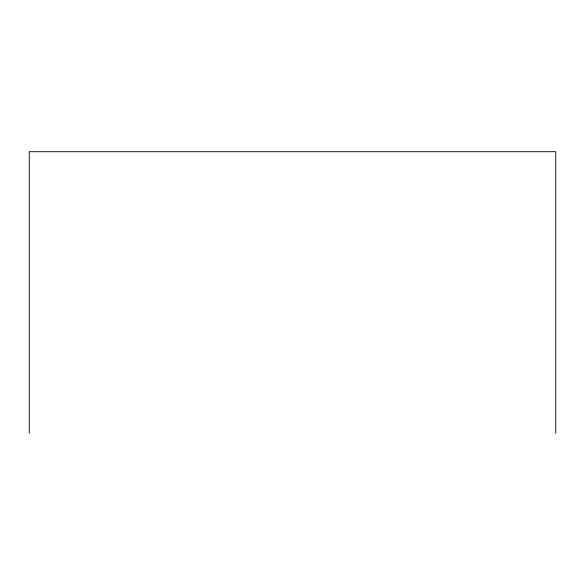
<?xml version="1.0" encoding="UTF-8"?>
<svg xmlns="http://www.w3.org/2000/svg" width="585" height="585" viewBox="0 0 585 585"><rect width="100%" height="100%" fill="white"/><g stroke="black" fill="none" stroke-linecap="round" stroke-linejoin="round"><path stroke-width="0.88" d="M555.75 433.302L555.75 151.698L29.25 151.698L29.25 433.302"/></g></svg>
